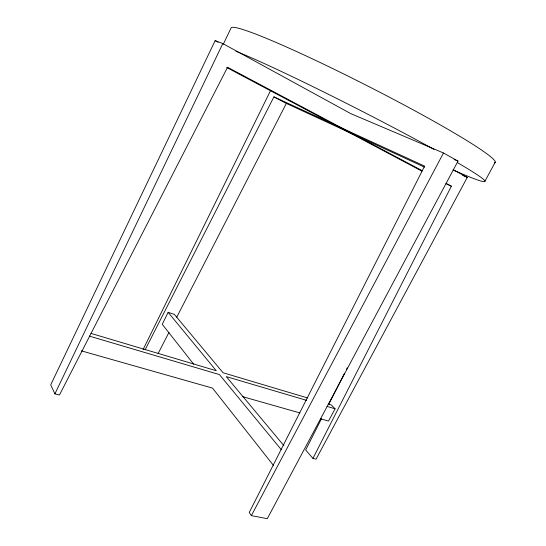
<?xml version="1.0" encoding="UTF-8"?>
<svg xmlns="http://www.w3.org/2000/svg" width="546" height="546" viewBox="0 0 546 546"><rect width="100%" height="100%" fill="white"/><g stroke="black" fill="none" stroke-linecap="round" stroke-linejoin="round"><path stroke-width="0.82" d="M145.147 349.761L273.928 96.867L424.597 166.114L249.222 512.53L251.351 515.615L267.281 518.7L457.998 161.104L443.475 153.003L350.757 113.623L222.809 43.578L215.138 40.616L50.703 384.875L54.907 393.871L59.446 395.004L227.566 67.26L422.044 170.611M54.907 393.871L222.809 43.578M223.307 44.199L231.204 27.723A148.232 10.272 27 0 1 375.232 89.851A148.232 10.272 27 0 1 494.246 163.049M143.107 349.529L270.529 90.622M307.746 397.993L223.075 372.761L174.358 314.387L168.141 312.332L162.244 324.283L193.7 364.202M321.444 418.816L305.664 449.993L312.954 458.401L316.052 459.179L467.267 177.402L453.078 169.635M328.753 404.361L344.533 373.184M346.457 369.383L347.229 367.861M312.954 458.401L451.385 186.2L446.123 183.401M158.115 353.562L168.994 332.337M176.768 317.178L286.336 103.412L424.447 167.131M251.351 515.615L443.475 153.003M328.105 404.054L331.361 405.023L335.087 408.79L328.521 421.062L320.318 418.727M485.005 181.115L495.297 162.06M81.245 350.819L212.53 388.11L273.662 465.697M242.383 396.587L299.809 412.906M89.251 336.077L219.424 374.576L281.251 449.617M306.668 400.382L226.283 376.61L283.913 445.666M326.972 406.388L335.087 408.79M90.977 333.401L216.257 370.727L168.141 312.332M454.088 159.432L457.998 161.104M462.626 175.327L467.267 177.402M446.075 183.695L451.385 186.2M273.928 96.867L286.336 103.412M226.665 67.486L421.962 171.164M215.138 40.616L218.134 42.254M457.534 162.701A147.707 6.702 27 0 1 453.433 170.099M235.933 51.283A147.707 6.702 27 0 1 433.988 149.386"/></g></svg>
